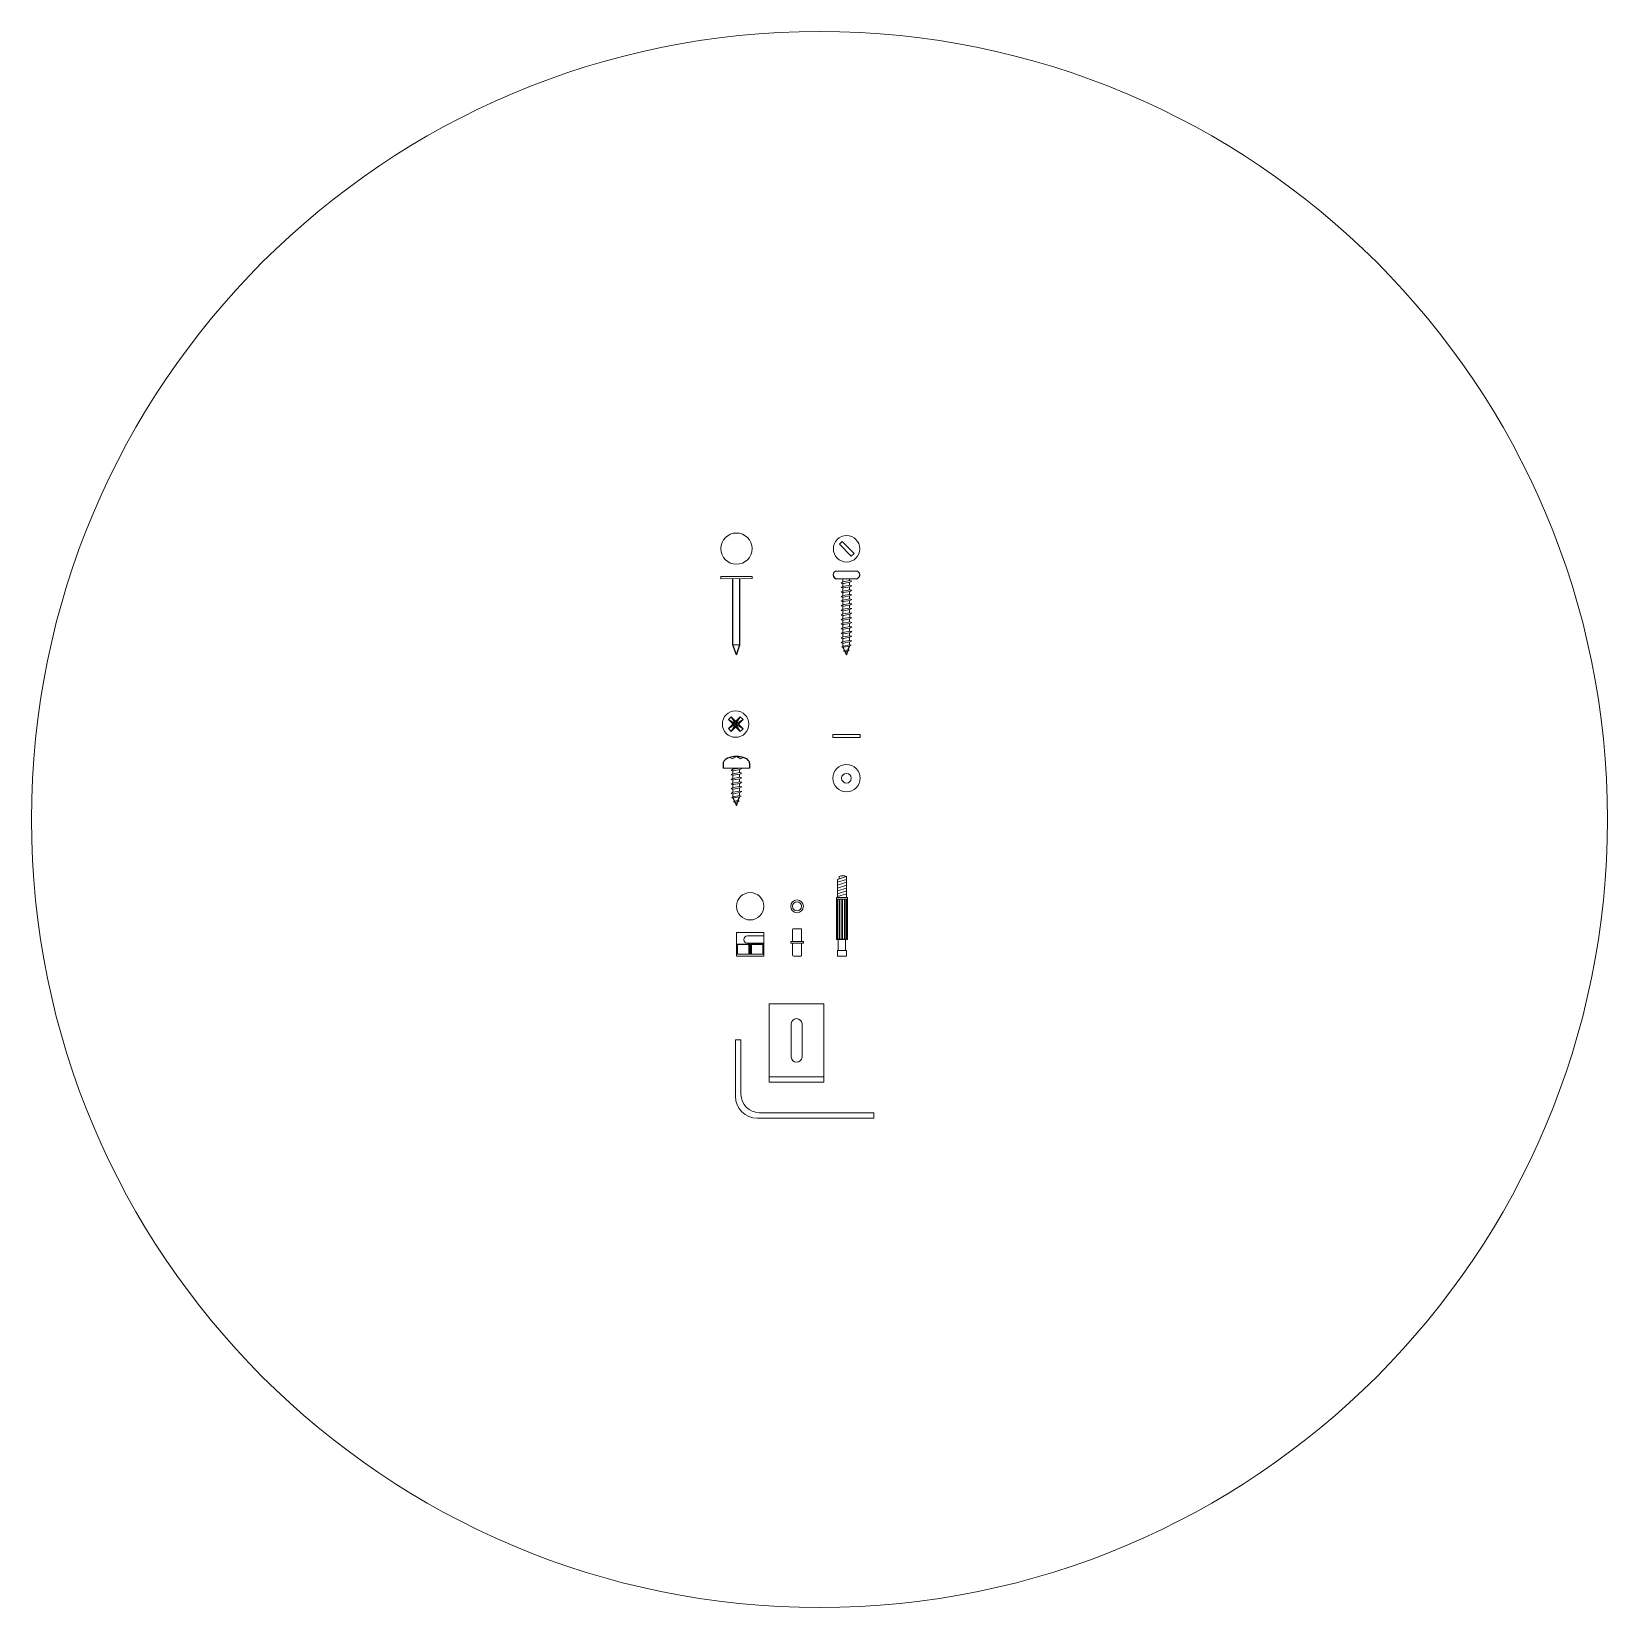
# Model space of a CAD drawing. Header units: millimetres. Extents: x -1154 to 1874, y 268 to 1511.
# Drawn here: x 1787.6 to 1874.2, y 549.5 to 636 of the extents above; entities that cross this region are included whole.
import ezdxf

# ---------------------------------------------------------------- set-up
doc = ezdxf.new("R2010")
doc.units = ezdxf.units.MM
doc.header["$LTSCALE"] = 100
doc.linetypes.add('CONTINUA', pattern=[0])
doc.layers.add('A-FURN', color=8, linetype='Continuous', lineweight=18)

msp = doc.modelspace()

# ---------------------------------------------------------------- linework, layer by layer
at = {"layer": 'A-FURN', "color": 3, "transparency": 33554687}
for p, q in [((1832.004, 607.886), (1832.154, 608.037)), ((1832.004, 607.886), (1832.654, 607.234)), ((1832.154, 608.037), (1832.806, 607.386)), ((1832.806, 607.386), (1832.654, 607.234)), ((1825.493, 605.991), (1825.493, 606.114)), ((1825.493, 606.114), (1827.209, 606.114)), ((1825.493, 605.991), (1827.209, 606)), ((1827.209, 606.114), (1827.209, 606)), ((1831.863, 605.995), (1832.391, 605.995)), ((1832.099, 605.759), (1832.197, 605.82)), ((1832.099, 605.759), (1832.229, 605.74)), ((1832.197, 605.82), (1832.578, 605.888)), ((1832.229, 605.74), (1832.573, 605.802)), ((1832.919, 605.995), (1832.391, 605.995)), ((1832.567, 605.886), (1832.567, 605.888)), ((1832.567, 605.635), (1832.567, 605.801)), ((1832.69, 605.863), (1832.573, 605.802)), ((1832.69, 605.863), (1832.578, 605.888)), ((1832.099, 605.508), (1832.197, 605.569)), ((1832.099, 605.508), (1832.229, 605.49)), ((1832.099, 605.257), (1832.197, 605.318)), ((1832.099, 605.257), (1832.229, 605.239)), ((1832.099, 605.006), (1832.197, 605.068)), ((1832.099, 605.006), (1832.229, 604.988)), ((1832.197, 605.569), (1832.578, 605.637)), ((1832.197, 605.318), (1832.578, 605.386)), ((1832.197, 605.068), (1832.578, 605.136)), ((1832.197, 604.817), (1832.578, 604.885)), ((1832.229, 605.49), (1832.573, 605.551)), ((1832.229, 605.239), (1832.573, 605.3)), ((1832.229, 604.988), (1832.573, 605.049)), ((1832.567, 605.384), (1832.567, 605.386)), ((1832.567, 605.134), (1832.567, 605.299)), ((1832.567, 604.883), (1832.567, 605.048)), ((1832.69, 605.612), (1832.573, 605.551)), ((1832.69, 605.361), (1832.573, 605.3)), ((1832.69, 605.11), (1832.573, 605.049)), ((1832.69, 604.859), (1832.573, 604.799)), ((1832.69, 605.612), (1832.578, 605.637)), ((1832.69, 605.361), (1832.578, 605.386)), ((1832.69, 605.11), (1832.578, 605.136)), ((1832.69, 604.859), (1832.578, 604.885)), ((1832.096, 604.505), (1832.194, 604.566)), ((1832.096, 604.505), (1832.225, 604.486)), ((1832.096, 604.254), (1832.194, 604.315)), ((1832.096, 604.254), (1832.225, 604.236)), ((1832.096, 603.997), (1832.194, 604.058)), ((1832.096, 603.997), (1832.225, 603.978)), ((1832.099, 604.756), (1832.197, 604.817)), ((1832.099, 604.756), (1832.229, 604.737)), ((1832.191, 603.799), (1832.191, 603.972)), ((1832.194, 604.566), (1832.574, 604.634)), ((1832.194, 604.315), (1832.574, 604.383)), ((1832.194, 604.058), (1832.574, 604.126)), ((1832.225, 604.486), (1832.569, 604.548)), ((1832.225, 604.236), (1832.569, 604.297)), ((1832.225, 603.978), (1832.569, 604.04)), ((1832.229, 604.737), (1832.573, 604.799)), ((1832.567, 604.633), (1832.567, 604.798)), ((1832.567, 604.382), (1832.567, 604.547)), ((1832.567, 604.124), (1832.567, 604.297)), ((1832.687, 604.609), (1832.569, 604.548)), ((1832.687, 604.358), (1832.569, 604.297)), ((1832.687, 604.1), (1832.569, 604.04)), ((1832.572, 603.867), (1832.572, 604.051)), ((1832.687, 604.609), (1832.574, 604.634)), ((1832.687, 604.358), (1832.574, 604.383)), ((1832.687, 604.1), (1832.574, 604.126)), ((1832.099, 603.741), (1832.197, 603.803)), ((1832.099, 603.741), (1832.229, 603.723)), ((1832.099, 603.491), (1832.197, 603.552)), ((1832.099, 603.491), (1832.229, 603.472)), ((1832.099, 603.24), (1832.197, 603.301)), ((1832.099, 603.24), (1832.229, 603.221)), ((1832.191, 603.548), (1832.191, 603.728)), ((1832.191, 603.297), (1832.191, 603.478)), ((1832.191, 603.049), (1832.191, 603.227)), ((1832.194, 603.05), (1832.574, 603.118)), ((1832.197, 603.803), (1832.578, 603.871)), ((1832.197, 603.552), (1832.578, 603.62)), ((1832.197, 603.301), (1832.578, 603.369)), ((1832.229, 603.723), (1832.573, 603.785)), ((1832.229, 603.472), (1832.573, 603.534)), ((1832.229, 603.221), (1832.573, 603.283)), ((1832.567, 603.869), (1832.567, 603.871)), ((1832.567, 603.618), (1832.567, 603.783)), ((1832.567, 603.367), (1832.567, 603.533)), ((1832.567, 603.117), (1832.567, 603.282)), ((1832.69, 603.845), (1832.573, 603.785)), ((1832.69, 603.595), (1832.573, 603.534)), ((1832.69, 603.344), (1832.573, 603.283)), ((1832.687, 603.093), (1832.574, 603.118)), ((1832.69, 603.845), (1832.578, 603.871)), ((1832.69, 603.595), (1832.578, 603.62)), ((1832.69, 603.344), (1832.578, 603.369)), ((1826.16, 602.37), (1826.543, 602.37)), ((1832.096, 602.989), (1832.194, 603.05)), ((1832.096, 602.989), (1832.225, 602.971)), ((1832.096, 602.738), (1832.194, 602.799)), ((1832.096, 602.738), (1832.225, 602.72)), ((1832.096, 602.481), (1832.194, 602.542)), ((1832.096, 602.481), (1832.225, 602.462)), ((1832.13, 602.245), (1832.216, 602.299)), ((1832.13, 602.245), (1832.244, 602.228)), ((1832.191, 602.798), (1832.191, 602.975)), ((1832.191, 602.54), (1832.191, 602.725)), ((1832.191, 602.283), (1832.191, 602.467)), ((1832.194, 602.799), (1832.574, 602.867)), ((1832.194, 602.542), (1832.574, 602.61)), ((1832.216, 602.299), (1832.553, 602.359)), ((1832.225, 602.971), (1832.569, 603.032)), ((1832.225, 602.72), (1832.569, 602.781)), ((1832.225, 602.462), (1832.569, 602.524)), ((1832.244, 602.228), (1832.549, 602.283)), ((1832.653, 602.337), (1832.549, 602.283)), ((1832.653, 602.337), (1832.553, 602.359)), ((1832.567, 602.866), (1832.567, 603.032)), ((1832.567, 602.609), (1832.567, 602.781)), ((1832.567, 602.356), (1832.567, 602.524)), ((1832.687, 603.093), (1832.569, 603.032)), ((1832.687, 602.842), (1832.569, 602.781)), ((1832.687, 602.585), (1832.569, 602.524)), ((1832.687, 602.842), (1832.574, 602.867)), ((1832.687, 602.585), (1832.574, 602.61)), ((1832.237, 602.016), (1832.288, 602.048)), ((1832.237, 602.016), (1832.305, 602.007)), ((1832.288, 602.048), (1832.487, 602.084)), ((1832.305, 602.007), (1832.484, 602.039)), ((1832.546, 602.07), (1832.484, 602.039)), ((1832.546, 602.07), (1832.487, 602.084)), ((1825.909, 597.762), (1826.56, 598.415)), ((1825.909, 598.26), (1826.059, 598.41)), ((1825.909, 598.26), (1826.56, 597.607)), ((1826.059, 598.41), (1826.712, 597.759)), ((1826.059, 597.612), (1826.712, 598.263)), ((1826.56, 598.415), (1826.712, 598.263)), ((1826.059, 597.612), (1825.909, 597.762)), ((1826.712, 597.759), (1826.56, 597.607)), ((1825.987, 596.18), (1826.125, 596.106)), ((1826.352, 596.232), (1826.125, 596.106)), ((1826.217, 596.157), (1826.217, 596.225)), ((1826.352, 596.232), (1826.578, 596.106)), ((1826.486, 596.158), (1826.486, 596.225)), ((1826.717, 596.18), (1826.578, 596.106)), ((1825.624, 595.598), (1826.352, 595.598)), ((1826.059, 595.469), (1826.158, 595.53)), ((1826.059, 595.469), (1826.189, 595.45)), ((1826.152, 595.526), (1826.152, 595.598)), ((1826.152, 595.275), (1826.152, 595.456)), ((1826.158, 595.53), (1826.538, 595.598)), ((1826.158, 595.279), (1826.538, 595.347)), ((1826.189, 595.45), (1826.533, 595.512)), ((1827.08, 595.598), (1826.352, 595.598)), ((1826.527, 595.596), (1826.527, 595.598)), ((1826.527, 595.345), (1826.527, 595.511)), ((1826.651, 595.573), (1826.533, 595.512)), ((1826.651, 595.322), (1826.533, 595.261)), ((1826.651, 595.573), (1826.538, 595.598)), ((1826.651, 595.322), (1826.538, 595.347)), ((1826.056, 594.716), (1826.154, 594.777)), ((1826.056, 594.716), (1826.186, 594.698)), ((1826.056, 594.465), (1826.154, 594.527)), ((1826.056, 594.465), (1826.186, 594.447)), ((1826.059, 595.218), (1826.158, 595.279)), ((1826.059, 595.218), (1826.189, 595.2)), ((1826.059, 594.967), (1826.158, 595.028)), ((1826.059, 594.967), (1826.189, 594.949)), ((1826.152, 595.025), (1826.152, 595.205)), ((1826.152, 594.776), (1826.152, 594.954)), ((1826.152, 594.525), (1826.152, 594.703)), ((1826.152, 594.268), (1826.152, 594.452)), ((1826.154, 594.777), (1826.535, 594.846)), ((1826.154, 594.527), (1826.535, 594.595)), ((1826.158, 595.028), (1826.538, 595.096)), ((1826.186, 594.698), (1826.53, 594.759)), ((1826.186, 594.447), (1826.53, 594.509)), ((1826.189, 595.2), (1826.533, 595.261)), ((1826.189, 594.949), (1826.533, 595.01)), ((1826.527, 595.094), (1826.527, 595.26)), ((1826.527, 594.844), (1826.527, 595.009)), ((1826.527, 594.593), (1826.527, 594.759)), ((1826.527, 594.336), (1826.527, 594.508)), ((1826.647, 594.82), (1826.53, 594.759)), ((1826.647, 594.569), (1826.53, 594.509)), ((1826.651, 595.071), (1826.533, 595.01)), ((1826.647, 594.82), (1826.535, 594.846)), ((1826.647, 594.569), (1826.535, 594.595)), ((1826.651, 595.071), (1826.538, 595.096)), ((1826.056, 594.208), (1826.154, 594.269)), ((1826.056, 594.208), (1826.186, 594.19)), ((1826.09, 593.972), (1826.177, 594.026)), ((1826.09, 593.972), (1826.205, 593.956)), ((1826.152, 594.01), (1826.152, 594.195)), ((1826.154, 594.269), (1826.535, 594.337)), ((1826.177, 594.026), (1826.514, 594.086)), ((1826.186, 594.19), (1826.53, 594.251)), ((1826.197, 593.743), (1826.249, 593.775)), ((1826.197, 593.743), (1826.265, 593.734)), ((1826.205, 593.956), (1826.509, 594.01)), ((1826.249, 593.775), (1826.447, 593.811)), ((1826.265, 593.734), (1826.445, 593.766)), ((1826.506, 593.798), (1826.445, 593.766)), ((1826.506, 593.798), (1826.447, 593.811)), ((1826.613, 594.064), (1826.509, 594.01)), ((1826.613, 594.064), (1826.514, 594.086)), ((1826.527, 594.083), (1826.527, 594.251)), ((1826.647, 594.312), (1826.53, 594.251)), ((1826.647, 594.312), (1826.535, 594.337))]:
    msp.add_line(p, q, dxfattribs=at)
at = {"layer": 'A-FURN', "color": 3, "lineweight": 25, "transparency": 33554687}
for p, q in [((1826.543, 602.37), (1826.543, 605.995)), ((1831.663, 606.216), (1831.663, 606.195)), ((1833.119, 606.195), (1833.119, 606.216)), ((1832.489, 602.083), (1832.567, 602.292)), ((1832.191, 602.236), (1832.284, 602.045)), ((1832.302, 602.007), (1832.391, 601.824)), ((1832.391, 601.824), (1832.471, 602.036)), ((1825.624, 595.837), (1825.624, 595.598)), ((1827.08, 595.598), (1827.08, 595.837)), ((1826.152, 593.963), (1826.244, 593.773)), ((1826.263, 593.734), (1826.352, 593.551)), ((1826.352, 593.551), (1826.431, 593.764)), ((1826.449, 593.811), (1826.527, 594.019))]:
    msp.add_line(p, q, dxfattribs=at)
at = {"layer": 'A-FURN', "color": 3, "linetype": 'CONTINUA', "ltscale": 0.02}
for p, q in [((1831.863, 606.416), (1832.919, 606.416)), ((1832.191, 605.816), (1832.191, 605.995)), ((1832.191, 605.565), (1832.191, 605.746)), ((1832.567, 605.886), (1832.567, 605.995)), ((1832.191, 605.315), (1832.191, 605.495)), ((1832.191, 605.064), (1832.191, 605.244)), ((1832.191, 604.813), (1832.191, 604.993)), ((1832.567, 605.384), (1832.567, 605.55)), ((1832.191, 604.564), (1832.191, 604.742)), ((1832.191, 604.313), (1832.191, 604.486)), ((1832.191, 604.056), (1832.191, 604.24)), ((1826.712, 598.263), (1825.909, 597.762)), ((1826.712, 597.759), (1825.909, 598.26)), ((1826.56, 598.415), (1826.059, 597.612)), ((1826.56, 597.607), (1826.059, 598.41)), ((1831.642, 597.285), (1831.642, 597.435)), ((1831.642, 597.435), (1833.141, 597.435)), ((1831.642, 597.285), (1833.141, 597.285)), ((1833.141, 597.285), (1833.141, 597.435)), ((1831.891, 588.5), (1831.891, 589.482)), ((1831.999, 589.645), (1831.999, 589.516)), ((1832.391, 588.5), (1832.391, 589.64)), ((1831.841, 588.5), (1832.441, 588.5)), ((1831.841, 586.179), (1831.841, 588.5)), ((1832.441, 588.5), (1831.841, 588.5)), ((1832.441, 588.4), (1831.841, 588.4)), ((1831.891, 586.2), (1831.891, 588.4)), ((1832.391, 586.2), (1832.391, 588.4)), ((1832.441, 586.179), (1832.441, 588.5)), ((1831.941, 586.179), (1831.941, 585.579)), ((1832.341, 586.179), (1832.341, 585.579)), ((1831.891, 585.579), (1831.891, 585.279)), ((1831.891, 585.279), (1831.891, 585.579)), ((1832.391, 585.579), (1832.391, 585.279)), ((1828.152, 578.646), (1828.152, 582.646)), ((1828.152, 582.646), (1831.152, 582.646)), ((1831.152, 578.346), (1831.152, 582.646)), ((1829.352, 579.723), (1829.352, 581.57)), ((1829.952, 579.723), (1829.952, 581.57)), ((1826.301, 580.678), (1826.601, 580.678)), ((1826.301, 580.678), (1826.301, 577.578)), ((1826.601, 580.678), (1826.601, 577.678)), ((1828.152, 578.346), (1828.152, 578.646)), ((1828.152, 578.646), (1831.152, 578.646)), ((1828.152, 578.346), (1831.152, 578.346)), ((1827.501, 576.378), (1833.901, 576.378)), ((1827.601, 576.678), (1833.901, 576.678)), ((1833.901, 576.378), (1833.901, 576.678))]:
    msp.add_line(p, q, dxfattribs=at)
at = {"layer": 'A-FURN', "color": 3}
for p, q in [((1831.891, 589.482), (1832.391, 589.64)), ((1831.891, 589.325), (1832.391, 589.483)), ((1831.891, 589.167), (1832.391, 589.326)), ((1831.891, 589.01), (1832.391, 589.168)), ((1831.891, 588.852), (1832.391, 589.011)), ((1831.891, 588.695), (1832.391, 588.854)), ((1831.891, 588.538), (1832.391, 588.696)), ((1831.987, 588.4), (1831.987, 586.2)), ((1832.026, 586.2), (1832.026, 588.4)), ((1832.133, 588.4), (1832.133, 586.2)), ((1832.172, 586.2), (1832.172, 588.4)), ((1832.279, 588.4), (1832.279, 586.2)), ((1832.318, 586.2), (1832.318, 588.4)), ((1831.987, 586.2), (1831.841, 586.2)), ((1832.441, 586.179), (1831.841, 586.179)), ((1832.133, 586.2), (1832.026, 586.2)), ((1832.279, 586.2), (1832.172, 586.2)), ((1832.441, 586.2), (1832.318, 586.2)), ((1831.891, 585.579), (1832.391, 585.579)), ((1831.891, 585.279), (1831.891, 585.579)), ((1831.891, 585.279), (1832.391, 585.279)), ((1832.391, 585.579), (1832.391, 585.279))]:
    msp.add_line(p, q, dxfattribs=at)
at = {"layer": 'A-FURN', "color": 3, "linetype": 'CONTINUA', "ltscale": 0.1}
for p, q in [((1829.43, 586.729), (1829.43, 586.079)), ((1829.48, 586.779), (1829.88, 586.779)), ((1829.93, 586.079), (1829.93, 586.729)), ((1826.352, 585.279), (1826.352, 586.579)), ((1826.352, 586.579), (1827.852, 586.579)), ((1827.057, 585.929), (1826.352, 585.929)), ((1826.402, 585.379), (1826.402, 585.904)), ((1827.007, 585.904), (1826.402, 585.904)), ((1826.752, 586.179), (1826.752, 586.179)), ((1826.952, 586.379), (1827.852, 586.379)), ((1826.952, 585.979), (1827.852, 585.979)), ((1827.027, 585.884), (1827.027, 585.379)), ((1827.077, 585.909), (1827.077, 585.379)), ((1827.127, 585.909), (1827.127, 585.379)), ((1827.147, 585.929), (1827.852, 585.929)), ((1827.177, 585.884), (1827.177, 585.379)), ((1827.197, 585.904), (1827.802, 585.904)), ((1827.802, 585.904), (1827.802, 585.379)), ((1827.852, 586.579), (1827.852, 585.279)), ((1829.33, 586.079), (1829.33, 585.979)), ((1829.33, 586.079), (1830.03, 586.079)), ((1829.33, 585.979), (1830.03, 585.979)), ((1829.43, 585.979), (1829.43, 585.329)), ((1829.93, 585.329), (1829.93, 585.979)), ((1830.03, 585.979), (1830.03, 586.079)), ((1826.352, 585.379), (1827.077, 585.379)), ((1826.352, 585.279), (1827.852, 585.279)), ((1827.127, 585.379), (1827.852, 585.379)), ((1829.48, 585.279), (1829.88, 585.279))]:
    msp.add_line(p, q, dxfattribs=at)
at = {"layer": 'A-FURN', "color": 3, "lineweight": 25, "transparency": 33554687}
for points in [[(1826.352, 601.824), (1826.16, 602.37), (1826.16, 605.995)], [(1826.352, 601.824), (1826.543, 602.37)]]:
    msp.add_lwpolyline(points, dxfattribs=at)
at = {"layer": 'A-FURN', "color": 7, "linetype": 'CONTINUA', "ltscale": 0.1}
msp.add_circle((1830.911, 592.774), 43.264, dxfattribs=at)
at = {"layer": 'A-FURN', "color": 3, "transparency": 33554687}
for centre, radius in [((1826.349, 607.646), 0.858), ((1832.399, 607.64), 0.728), ((1826.305, 598.014), 0.728)]:
    msp.add_circle(centre, radius, dxfattribs=at)
at = {"layer": 'A-FURN', "color": 3, "linetype": 'CONTINUA', "ltscale": 0.02}
for centre, radius in [((1832.391, 595.042), 0.75), ((1832.391, 595.042), 0.267), ((1827.102, 588.008), 0.75), ((1829.68, 588.008), 0.35), ((1829.68, 588.008), 0.25)]:
    msp.add_circle(centre, radius, dxfattribs=at)
for centre, radius, start, end in [((1831.863, 606.216), 0.2, 90, 180), ((1832.919, 606.216), 0.2, 0, 90), ((1829.652, 581.538), 0.302, 6.11348, 173.88652), ((1829.652, 579.755), 0.302, 186.11348, 353.88652), ((1827.501, 577.578), 1.2, 180, 270), ((1827.601, 577.678), 1, 180, 270)]:
    msp.add_arc(centre, radius, start, end, dxfattribs=at)
at = {"layer": 'A-FURN', "color": 3, "lineweight": 25, "transparency": 33554687}
for centre, radius, start, end in [((1831.863, 606.195), 0.2, 180, 270), ((1832.919, 606.195), 0.2, 270, 0), ((1826.352, 594.9), 1.332, 71.57978, 108.42022), ((1825.884, 595.837), 0.26, 134.99458, 180.01469), ((1826.119, 595.602), 0.593, 108.47575, 134.96793), ((1826.584, 595.601), 0.594, 45.06112, 71.49521), ((1826.82, 595.837), 0.26, 359.97457, 45.01616)]:
    msp.add_arc(centre, radius, start, end, dxfattribs=at)
at = {"layer": 'A-FURN', "color": 3}
msp.add_arc((1832.195, 589.221), 0.467, 65.20425, 114.79575, dxfattribs=at)
at = {"layer": 'A-FURN', "color": 3, "linetype": 'CONTINUA', "ltscale": 0.1}
for centre, radius, start, end in [((1829.48, 586.729), 0.05, 90, 180), ((1829.88, 586.729), 0.05, 0, 90), ((1826.952, 586.179), 0.2, 90, 180), ((1826.952, 586.179), 0.2, 180, 270), ((1827.007, 585.884), 0.02, 0, 90), ((1827.057, 585.909), 0.02, 0, 90), ((1827.147, 585.909), 0.02, 90, 180), ((1827.197, 585.884), 0.02, 90, 180), ((1829.48, 585.329), 0.05, 180, 270), ((1829.88, 585.329), 0.05, 270, 0)]:
    msp.add_arc(centre, radius, start, end, dxfattribs=at)

doc.saveas('drawing.dxf')
